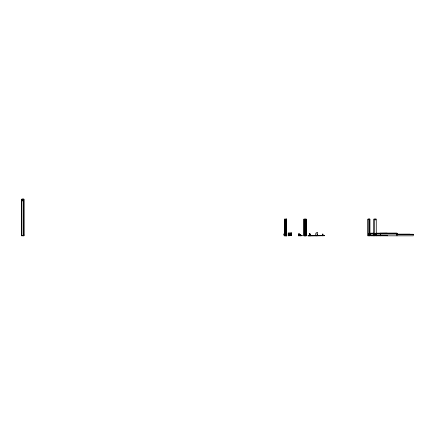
<?xml version="1.0" encoding="UTF-8"?>
<svg xmlns="http://www.w3.org/2000/svg" width="435" height="435" viewBox="0 0 435 435"><rect width="100%" height="100%" fill="white"/><g stroke="black" fill="none" stroke-linecap="round" stroke-linejoin="round"><path stroke-width="0.65" d="M286.263 219.164L286.328 235.824L286.388 219.164M298.834 234.231L298.834 233.889L298.894 234.405M309.628 234.231L309.628 233.889M317.278 235.547L317.256 234.34M317.262 234.269L317.349 234.291M317.338 235.678L317.267 235.4M322.726 234.313L322.895 233.976M291.194 235.596L288.476 235.824L288.166 235.509L288.242 232.932L291.156 232.894M289.405 235.172C291.211 235.558 288.394 234.693 288.78 235.656M291.216 235.389L291.271 235.297A2.191 2.191 0 0 0 291.493 233.628L291.368 233.557A2.224 2.224 0 0 1 291.254 235.161L291.249 233.644M316.582 233.008L316.517 233.035M317.186 235.623L316.707 235.656M288.682 235.335L288.226 235.243M289.204 233.834L288.824 233.807L288.796 234.22M288.96 233.889L288.927 235.134M291.124 235.319L290.112 235.183L291.249 235.302A2.371 2.371 0 0 0 291.271 233.019L291.216 232.926M290.678 233.774C289.797 233.731 290.868 234.911 290.765 233.943M299.405 234.095L299.427 235.813M310.198 234.095L310.22 235.813M369.543 234.726L369.543 234.291M374.747 234.291L374.747 234.726M300.03 234.536C298.725 235.362 301.901 235.368 300.596 234.536M291.178 235.455L288.204 235.275M299.133 234.356L299.101 233.889M310.03 234.231L309.932 234.356M291.227 233.53L291.358 233.405A2.224 2.224 0 0 0 291.249 233.144L291.118 232.904M290.053 233.791L290.15 234.177M290.183 233.899L290.118 234.177M299.057 234.106L299.046 234.166M315.973 233.04L317.349 232.698M310.128 234.291L309.345 234.318M23.561 200.839L23.398 199.176M368.195 219.099L369.696 219.099M374.589 219.099L376.09 219.099M284.425 219.164L286.545 219.164M375.084 219.931L375.595 219.931M370.457 233.198L373.79 233.16M375.791 233.198L396.981 233.16L396.981 235.824M380.326 233.236L396.981 233.236M370.457 233.372L373.79 233.334M375.791 233.334L387.117 233.16M370.457 233.454L373.79 233.454M375.791 233.454L380.451 233.454M370.457 233.617L373.79 233.595M375.791 233.617L396.981 233.66M370.462 233.747L373.79 233.747M375.791 233.747L396.916 233.72M370.457 233.823L373.79 233.812M375.791 233.823L396.916 233.802M299.427 233.938L298.687 233.948M309.367 233.856L310.237 234.035M370.457 233.894L373.79 233.894M375.791 233.894L396.916 233.883M396.644 234.188L409.971 234.188M23.789 234.275L23.648 235.493M397.258 234.28L413.245 234.247L413.25 235.824L370.457 235.824L370.457 233.16M298.546 234.318L299.389 234.318M299.22 234.351L298.568 234.411M300.134 234.356L300.487 234.356M309.508 234.351L310.16 234.411L310.106 235.748M322.732 234.345L323.238 234.318M397.258 234.324L413.25 234.324M397.258 234.389L413.25 234.389M300.036 234.525L300.585 234.525M289.405 235.107L291.167 235.107L291.178 233.638M300.378 235.297L300.938 235.297M370.457 235.357L373.79 235.324M380.451 235.324L375.791 235.357L380.451 235.389M370.457 235.422L373.79 235.389M23.789 235.525L23.762 199.176M370.457 235.509L373.79 235.509M375.791 235.509L380.451 235.509M370.457 235.574L387.117 235.574M21.75 235.824L23.892 235.824L23.892 199.176L21.75 199.176L21.799 235.824L21.81 199.176M284.425 235.824L286.545 235.824M298.519 235.824L299.416 235.824M322.705 234.041L322.726 235.797M288.867 234.128L288.796 235.123M309.595 234.356L309.709 233.889M291.423 233.41L291.428 233.421A2.191 2.191 0 0 0 291.249 233.04M298.53 234.095L298.508 235.813M387.117 235.324L387.117 235.824M380.391 233.16L380.326 235.824M376.264 235.824L376.264 219.164L373.654 219.164L373.654 235.824M374.432 219.164L374.432 235.824M369.777 219.164L369.777 235.824M368.026 219.164L368.026 235.824M317.305 232.584L317.305 235.77L315.794 235.781L315.533 235.063A1.974 1.974 0 0 0 315.712 233.519M317.191 234.34L317.191 235.33M309.894 233.889L309.84 234.405M309.318 233.932L309.307 235.813M306.131 219.164L306.131 235.824M306.001 219.164L306.001 235.824M305.914 219.164L305.903 235.824M305.783 219.164L305.762 235.824M305.723 219.164L305.723 235.824M304.881 219.164L304.881 235.824M304.75 219.164L304.761 235.824M304.723 219.164L304.728 235.824M303.88 219.164L303.88 235.824M302.445 235.813L302.445 235.471L301.526 235.46L301.526 235.813M301.161 235.797L300.232 235.824M301.02 235.378L301.009 235.824M300.373 234.525L300.373 235.036M300.302 235.378L300.308 235.824M300.253 234.525L300.253 235.036M299.378 234.416L299.307 235.748M289.4 233.856L289.4 235.335M286.611 219.164L286.611 235.824M286.48 219.164L286.48 235.824M286.393 219.164L286.382 235.824M285.393 219.164L285.382 235.824M285.262 219.164L285.327 235.824M285.208 219.164L285.197 235.824M284.49 219.164L284.49 235.824M284.359 219.164L284.359 235.824M283.696 233.948L283.696 235.199M23.86 199.176L23.86 235.824M23.561 199.176L23.599 235.656M23.196 199.176L23.196 200.839L23.028 199.176M22.827 199.176L22.827 200.839L22.663 199.176M22.761 199.176L22.761 200.839M286.203 219.164L286.203 235.824L286.208 219.164M289.792 234.498L290.906 234.508L289.797 234.487M22.462 200.839L22.413 199.176L22.462 200.839M306.066 219.164L303.945 219.164L303.945 235.824L306.066 235.824L306.066 219.164M369.859 219.164L367.945 219.164L367.945 235.824L369.859 235.824L369.859 219.164M23.86 235.656L21.799 235.656L23.86 235.672M324.673 235.705L308.013 235.824L324.673 235.705M368.673 234.982A0.549 0.549 0 0 0 369.494 234.508A0.549 0.549 0 0 0 368.673 234.03A0.549 0.549 0 0 0 368.673 234.982M368.63 235.058A0.631 0.631 0 0 0 369.581 234.508A0.631 0.631 0 0 0 368.63 233.959A0.631 0.631 0 0 0 368.63 235.058M375.068 234.982A0.549 0.549 0 0 0 375.889 234.508A0.549 0.549 0 0 0 375.068 234.03A0.549 0.549 0 0 0 375.068 234.982M375.024 235.058A0.631 0.631 0 0 0 375.976 234.508A0.631 0.631 0 0 0 375.024 233.959A0.631 0.631 0 0 0 375.024 235.058"/></g></svg>
